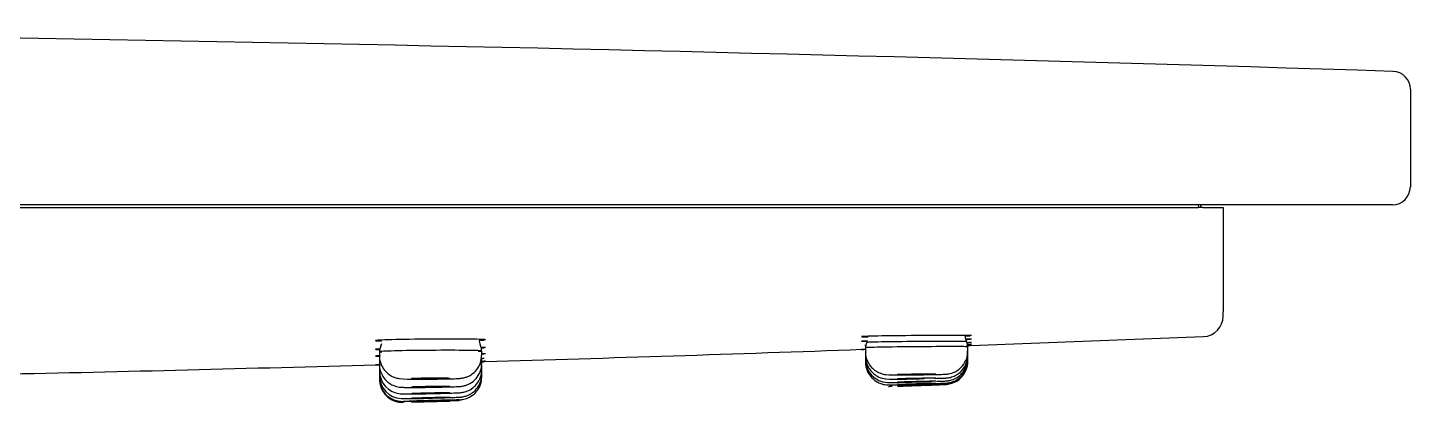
# Model space of a CAD drawing. Header units: millimetres. Extents: x -60 to 7633, y -2614 to 2146.
# Drawn here: x 2535.4 to 2589.4, y -2207.3 to -2192.6 of the extents above; entities that cross this region are included whole.
import ezdxf

# ---------------------------------------------------------------- set-up
doc = ezdxf.new("R2010")
doc.units = ezdxf.units.MM
doc.layers.get('0').update_dxf_attribs({"color": 250})

msp = doc.modelspace()

# ---------------------------------------------------------------- linework, layer by layer
at = {"linetype": 'Continuous'}
for p, q in [((2589.434, -2195.002), (2589.434, -2195.218)), ((2589.434, -2195.218), (2589.434, -2198.824)), ((2588.434, -2199.524), (2361.834, -2199.524)), ((2369.116, -2199.624), (2581.152, -2199.624)), ((2581.143, -2199.524), (2581.152, -2199.624)), ((2581.316, -2199.624), (2581.152, -2199.624)), ((2581.225, -2199.524), (2581.234, -2199.624)), ((2581.316, -2199.624), (2582.116, -2199.624)), ((2582.116, -2199.624), (2582.116, -2203.716)), ((2588.734, -2199.524), (2588.434, -2199.524)), ((2582.116, -2203.878), (2582.116, -2203.716)), ((2572.258, -2205.024), (2581.343, -2204.676)), ((2549.134, -2205.27), (2549.134, -2205.428)), ((2553.134, -2205.411), (2553.134, -2205.241)), ((2568.134, -2205.114), (2568.134, -2205.27)), ((2568.134, -2205.292), (2568.134, -2205.293)), ((2568.134, -2205.293), (2568.134, -2205.44)), ((2572.134, -2205.249), (2572.134, -2205.076)), ((2572.134, -2205.399), (2572.134, -2205.249)), ((2549.134, -2205.609), (2549.134, -2205.76)), ((2553.134, -2205.727), (2553.134, -2205.549)), ((2553.134, -2205.789), (2553.134, -2205.788)), ((2553.134, -2205.972), (2553.134, -2205.789)), ((2568.134, -2205.44), (2568.134, -2205.573)), ((2568.134, -2205.573), (2568.134, -2205.668)), ((2568.134, -2205.668), (2568.134, -2205.725)), ((2568.134, -2205.725), (2568.134, -2205.744)), ((2572.134, -2205.515), (2572.134, -2205.399)), ((2572.134, -2205.598), (2572.134, -2205.515)), ((2572.134, -2205.648), (2572.134, -2205.598)), ((2572.134, -2205.665), (2572.134, -2205.648)), ((2549.134, -2205.872), (2549.134, -2205.873)), ((2549.134, -2205.873), (2549.134, -2206.019)), ((2549.134, -2206.061), (2549.134, -2206.061)), ((2549.134, -2206.061), (2549.134, -2206.203)), ((2549.134, -2206.203), (2549.134, -2206.314)), ((2549.134, -2206.314), (2549.134, -2206.351)), ((2553.134, -2206.148), (2553.134, -2205.972)), ((2553.134, -2206.253), (2553.134, -2206.148)), ((2553.134, -2206.288), (2553.134, -2206.253)), ((2550.384, -2207.241), (2551.883, -2207.198))]:
    msp.add_line(p, q, dxfattribs=at)
for centre, radius, start, end in [((2475.249, -5783.971), 3591.462, 88.188892, 89.611847), ((2588.734, -2195.002), 0.7, 0, 88.3473), ((2588.734, -2198.824), 0.7, 270, 0), ((2581.316, -2203.878), 0.8, 272.2235, 0), ((2549.67, -2205.279), 0.536, 154.9626, 182.1651), ((2553.35, -2204.843), 0.312, 172.5082, 212.3379), ((2552.772, -2205.198), 0.356, 353.045, 30.8235), ((2503.329, -429.167), 1777.186, 271.609911, 272.085244), ((2569.639, -2186.193), 18.88, 265.3421, 265.3954), ((2569.172, -2174.716), 30.407, 268.0107, 268.0633), ((2568.525, -2205.105), 0.392, 149.618, 185.1691), ((2569.639, -2186.193), 18.88, 277.5744, 278.0532), ((2569.172, -2174.716), 30.407, 275.6118, 275.873), ((2567.638, -2133.579), 71.583, 273.62482, 273.67806), ((2499.754, -536.236), 1670.267, 271.183689, 271.689326), ((2550.328, -2176.833), 28.941, 267.6153, 267.6249), ((2550.328, -2176.833), 28.941, 275.612, 275.8613), ((2569.024, -2205.593), 0.88, 178.6638, 267.8097), ((2550.033, -2206.021), 0.898, 179.8465, 264.5945), ((2550.025, -2206.222), 0.881, 178.7473, 266.9335), ((2550.753, -2194.374), 11.975, 265.9056, 272.3912), ((2569.423, -2193.963), 12.381, 267.7606, 272.7963), ((2569.739, -2174.957), 31.219, 268.5498, 271.5905), ((2550.034, -2206.351), 0.9, 189.561, 271.6366), ((2550.511, -2197.005), 9.666, 266.4977, 272.3895), ((2550.438, -2191.594), 15.329, 268.1684, 272.4212), ((2568.583, -2149.008), 57.466, 270.40664, 270.52531), ((2567.112, -2110.018), 96.568, 271.12556, 272.22892), ((2563.058, -2001.283), 205.429, 271.66546, 271.70644), ((2568.583, -2149.008), 57.466, 270.57075, 272.11924), ((2563.058, -2001.283), 205.429, 272.18068, 272.20935), ((2550.129, -2175.3), 31.802, 269.7261, 272.2627), ((2548.396, -2107.522), 99.705, 270.92526, 271.99141)]:
    msp.add_arc(centre, radius, start, end, dxfattribs=at)
for points, knots in [([(2572.284, -2204.639), (2572.283, -2204.634), (2572.055, -2204.632), (2571.254, -2204.632), (2570.696, -2204.634), (2569.573, -2204.644), (2569.012, -2204.65), (2568.218, -2204.665), (2567.984, -2204.673), (2567.983, -2204.683), (2568.075, -2204.686), (2568.243, -2204.687)], [0.2502008, 0.2502008, 0.2502008, 0.2502008, 0.375, 0.375, 0.5, 0.5, 0.625, 0.625, 0.75, 0.75, 0.8287201, 0.8287201, 0.8287201, 0.8287201]), ([(2553.284, -2204.803), (2553.283, -2204.793), (2553.055, -2204.785), (2552.254, -2204.775), (2551.696, -2204.775), (2550.573, -2204.782), (2550.012, -2204.79), (2549.218, -2204.811), (2548.984, -2204.824), (2548.983, -2204.842), (2549.064, -2204.848), (2549.211, -2204.853)], [0.250204, 0.250204, 0.250204, 0.250204, 0.375, 0.375, 0.5, 0.5, 0.625, 0.625, 0.75, 0.75, 0.8235688, 0.8235688, 0.8235688, 0.8235688]), ([(2549.143, -2205.16), (2549.04, -2205.166), (2548.984, -2205.171), (2548.983, -2205.18), (2549.037, -2205.183), (2549.138, -2205.186)], [0.688989, 0.688989, 0.688989, 0.688989, 0.75, 0.75, 0.8103858, 0.8103858, 0.8103858, 0.8103858]), ([(2552.994, -2205.255), (2553.085, -2205.25), (2553.133, -2205.245), (2553.134, -2205.231), (2552.919, -2205.223), (2552.183, -2205.214), (2551.666, -2205.214), (2550.611, -2205.221), (2550.092, -2205.228), (2549.352, -2205.248), (2549.134, -2205.26), (2549.134, -2205.27)], [0.4407183, 0.4407183, 0.4407183, 0.4407183, 0.5, 0.5, 0.625, 0.625, 0.75, 0.75, 0.875, 0.875, 1, 1, 1, 1]), ([(2568.209, -2204.847), (2568.064, -2204.853), (2567.984, -2204.857), (2567.983, -2204.862), (2568.064, -2204.864), (2568.211, -2204.863)], [0.6770665, 0.6770665, 0.6770665, 0.6770665, 0.75, 0.75, 0.8235651, 0.8235651, 0.8235651, 0.8235651]), ([(2568.124, -2205.176), (2568.033, -2205.179), (2567.984, -2205.181), (2567.983, -2205.181), (2568.034, -2205.179), (2568.129, -2205.176)], [0.692775, 0.692775, 0.692775, 0.692775, 0.75, 0.75, 0.8085286, 0.8085286, 0.8085286, 0.8085286]), ([(2572.122, -2205.078), (2572.13, -2205.077), (2572.134, -2205.077), (2572.134, -2205.072), (2571.918, -2205.07), (2571.182, -2205.07), (2570.664, -2205.072), (2569.609, -2205.081), (2569.091, -2205.087), (2568.352, -2205.101), (2568.134, -2205.108), (2568.134, -2205.114)], [0.4832405, 0.4832405, 0.4832405, 0.4832405, 0.5, 0.5, 0.625, 0.625, 0.75, 0.75, 0.875, 0.875, 1, 1, 1, 1]), ([(2568.147, -2205.272), (2568.142, -2205.31), (2568.129, -2205.441), (2568.212, -2205.665), (2568.356, -2205.878), (2568.52, -2206.017), (2568.678, -2206.101), (2568.809, -2206.144), (2568.905, -2206.161), (2568.938, -2206.165), (2568.949, -2206.166)], [0, 0, 0, 0, 0.077933, 0.311515, 0.498242, 0.65549, 0.787537, 0.894027, 0.970034, 1, 1, 1, 1]), ([(2568.184, -2204.896), (2568.183, -2204.89), (2568.395, -2204.883), (2569.113, -2204.869), (2569.622, -2204.863), (2570.64, -2204.854), (2571.147, -2204.852), (2571.873, -2204.852), (2572.081, -2204.854), (2572.084, -2204.858)], [0, 0, 0, 0, 0.125, 0.125, 0.25, 0.25, 0.375, 0.375, 0.4993859, 0.4993859, 0.4993859, 0.4993859]), ([(2570.606, -2206.164), (2570.72, -2206.162), (2570.936, -2206.159), (2571.139, -2206.154), (2571.235, -2206.151), (2571.279, -2206.149), (2571.332, -2206.144), (2571.444, -2206.129), (2571.615, -2206.075), (2571.843, -2205.932), (2572.033, -2205.702), (2572.135, -2205.437), (2572.124, -2205.296), (2572.119, -2205.249)], [0, 0, 0, 0, 0.140434, 0.309468, 0.396893, 0.449355, 0.473514, 0.501642, 0.596273, 0.681556, 0.821734, 0.949029, 1, 1, 1, 1]), ([(2549.144, -2205.427), (2549.04, -2205.432), (2548.984, -2205.437), (2548.983, -2205.443), (2549.029, -2205.445), (2549.115, -2205.446)], [0.6887374, 0.6887374, 0.6887374, 0.6887374, 0.75, 0.75, 0.8054966, 0.8054966, 0.8054966, 0.8054966]), ([(2549.144, -2205.776), (2549.04, -2205.779), (2548.984, -2205.78), (2548.983, -2205.78), (2549.029, -2205.779), (2549.114, -2205.777)], [0.6887347, 0.6887347, 0.6887347, 0.6887347, 0.75, 0.75, 0.8054403, 0.8054403, 0.8054403, 0.8054403]), ([(2549.14, -2205.76), (2549.137, -2205.774), (2549.119, -2205.889), (2549.19, -2206.107), (2549.328, -2206.336), (2549.492, -2206.488), (2549.652, -2206.581), (2549.788, -2206.63), (2549.883, -2206.649), (2549.914, -2206.653), (2549.92, -2206.654)], [0, 0, 0, 0, 0.028885, 0.280521, 0.47864, 0.644449, 0.784384, 0.898591, 0.981852, 1, 1, 1, 1]), ([(2549.143, -2205.43), (2549.14, -2205.455), (2549.124, -2205.577), (2549.2, -2205.797), (2549.34, -2206.018), (2549.504, -2206.165), (2549.66, -2206.253), (2549.8, -2206.3), (2549.866, -2206.313), (2549.898, -2206.319)], [0, 0, 0, 0, 0.053325, 0.302131, 0.499773, 0.665934, 0.806033, 0.919713, 1, 1, 1, 1]), ([(2550.914, -2206.663), (2550.922, -2206.663), (2551.054, -2206.662), (2551.373, -2206.656), (2551.768, -2206.648), (2552.096, -2206.638), (2552.231, -2206.632), (2552.333, -2206.623), (2552.449, -2206.604), (2552.637, -2206.545), (2552.867, -2206.393), (2553.052, -2206.136), (2553.139, -2205.894), (2553.125, -2205.763), (2553.121, -2205.727)], [0, 0, 0, 0, 0.008085, 0.140954, 0.273724, 0.407596, 0.545881, 0.590169, 0.616189, 0.672241, 0.774019, 0.869124, 0.969297, 1, 1, 1, 1]), ([(2551.253, -2206.339), (2551.362, -2206.338), (2551.588, -2206.336), (2551.929, -2206.329), (2552.152, -2206.321), (2552.259, -2206.315), (2552.329, -2206.309), (2552.419, -2206.295), (2552.557, -2206.258), (2552.751, -2206.162), (2552.952, -2205.981), (2553.105, -2205.708), (2553.122, -2205.52), (2553.129, -2205.412)], [0, 0, 0, 0, 0.105007, 0.255302, 0.407707, 0.489283, 0.529497, 0.56056, 0.612018, 0.682761, 0.788673, 0.895778, 1, 1, 1, 1]), ([(2568.139, -2205.439), (2568.137, -2205.45), (2568.118, -2205.564), (2568.188, -2205.782), (2568.325, -2206.013), (2568.489, -2206.167), (2568.651, -2206.26), (2568.789, -2206.31), (2568.891, -2206.33), (2568.93, -2206.334), (2568.939, -2206.335)], [0, 0, 0, 0, 0.022885, 0.274728, 0.47236, 0.637424, 0.776635, 0.890344, 0.97574, 1, 1, 1, 1]), ([(2568.147, -2205.67), (2568.142, -2205.708), (2568.129, -2205.841), (2568.213, -2206.068), (2568.361, -2206.282), (2568.528, -2206.421), (2568.687, -2206.504), (2568.825, -2206.547), (2568.924, -2206.563), (2568.986, -2206.567), (2569.003, -2206.568), (2569.009, -2206.568)], [0, 0, 0, 0, 0.074916, 0.302298, 0.483282, 0.635405, 0.763232, 0.866688, 0.943597, 0.981595, 1, 1, 1, 1]), ([(2570.849, -2206.312), (2570.951, -2206.309), (2571.138, -2206.304), (2571.229, -2206.301), (2571.301, -2206.297), (2571.342, -2206.293), (2571.445, -2206.277), (2571.601, -2206.229), (2571.809, -2206.107), (2571.997, -2205.905), (2572.121, -2205.642), (2572.121, -2205.477), (2572.12, -2205.398)], [0.2799052, 0.2799052, 0.2799052, 0.2799052, 0.4036719, 0.5424071, 0.5634652, 0.5793321, 0.6016335, 0.6686774, 0.7342236, 0.8318024, 0.9314742, 1, 1, 1, 1]), ([(2570.868, -2206.513), (2570.953, -2206.51), (2571.125, -2206.504), (2571.233, -2206.5), (2571.277, -2206.498), (2571.304, -2206.496), (2571.34, -2206.492), (2571.419, -2206.481), (2571.558, -2206.445), (2571.749, -2206.35), (2571.944, -2206.175), (2572.1, -2205.911), (2572.123, -2205.717), (2572.133, -2205.6)], [0, 0, 0, 0, 0.137212, 0.327032, 0.377243, 0.398389, 0.413487, 0.44086, 0.507482, 0.605541, 0.723587, 0.856542, 1, 1, 1, 1]), ([(2570.912, -2206.428), (2570.989, -2206.426), (2571.148, -2206.42), (2571.234, -2206.417), (2571.293, -2206.413), (2571.323, -2206.411), (2571.391, -2206.403), (2571.535, -2206.371), (2571.725, -2206.282), (2571.93, -2206.109), (2572.077, -2205.862), (2572.15, -2205.635), (2572.13, -2205.525), (2572.128, -2205.514)], [0.099851, 0.099851, 0.099851, 0.099851, 0.2275413, 0.4046281, 0.4326021, 0.4502506, 0.47047, 0.5290811, 0.627884, 0.7304776, 0.8541826, 0.9872279, 1, 1, 1, 1]), ([(2570.977, -2206.559), (2570.996, -2206.558), (2571.114, -2206.554), (2571.215, -2206.55), (2571.262, -2206.548), (2571.286, -2206.547), (2571.305, -2206.546), (2571.343, -2206.542), (2571.477, -2206.522), (2571.68, -2206.447), (2571.921, -2206.257), (2572.079, -2205.993), (2572.152, -2205.758), (2572.132, -2205.653), (2572.131, -2205.647)], [0, 0, 0, 0, 0.030588, 0.228321, 0.329873, 0.353983, 0.365026, 0.377945, 0.414937, 0.554562, 0.682472, 0.839814, 0.99253, 1, 1, 1, 1]), ([(2549.146, -2206.316), (2549.142, -2206.354), (2549.129, -2206.486), (2549.212, -2206.712), (2549.36, -2206.926), (2549.526, -2207.066), (2549.685, -2207.149), (2549.823, -2207.192), (2549.921, -2207.208), (2549.983, -2207.213), (2550, -2207.214), (2550.006, -2207.214)], [0, 0, 0, 0, 0.073892, 0.301462, 0.482659, 0.634982, 0.762963, 0.866516, 0.943479, 0.981491, 1, 1, 1, 1]), ([(2551.884, -2206.314), (2551.884, -2206.313), (2551.877, -2206.312), (2551.863, -2206.311), (2551.844, -2206.31), (2551.811, -2206.309), (2551.765, -2206.308), (2551.72, -2206.307), (2551.662, -2206.306), (2551.596, -2206.305), (2551.53, -2206.305), (2551.454, -2206.305), (2551.374, -2206.305), (2551.295, -2206.305), (2551.209, -2206.305), (2551.126, -2206.306), (2551.042, -2206.306), (2550.957, -2206.307), (2550.878, -2206.308), (2550.799, -2206.309), (2550.724, -2206.311), (2550.659, -2206.312), (2550.594, -2206.314), (2550.537, -2206.315), (2550.493, -2206.317), (2550.45, -2206.319), (2550.418, -2206.321), (2550.4, -2206.322), (2550.389, -2206.323), (2550.384, -2206.324), (2550.384, -2206.325)], [0.4999956, 0.4999956, 0.4999956, 0.4999956, 0.5370414, 0.5370414, 0.5370414, 0.5907563, 0.5907563, 0.5907563, 0.6444616, 0.6444616, 0.6444616, 0.6981569, 0.6981569, 0.6981569, 0.7518458, 0.7518458, 0.7518458, 0.805535, 0.805535, 0.805535, 0.859231, 0.859231, 0.859231, 0.9129379, 0.9129379, 0.9129379, 0.9666549, 0.9666549, 0.9666549, 1, 1, 1, 1]), ([(2551.086, -2206.909), (2551.093, -2206.909), (2551.23, -2206.906), (2551.539, -2206.899), (2551.908, -2206.889), (2552.139, -2206.88), (2552.245, -2206.875), (2552.297, -2206.871), (2552.358, -2206.865), (2552.467, -2206.845), (2552.638, -2206.787), (2552.853, -2206.646), (2553.035, -2206.416), (2553.134, -2206.164), (2553.123, -2206.022), (2553.119, -2205.972)], [0, 0, 0, 0, 0.007035, 0.146469, 0.285869, 0.426155, 0.50544, 0.549445, 0.572673, 0.60041, 0.667224, 0.749025, 0.851049, 0.955502, 1, 1, 1, 1]), ([(2551.385, -2207.077), (2551.463, -2207.075), (2551.662, -2207.07), (2551.966, -2207.06), (2552.169, -2207.053), (2552.256, -2207.049), (2552.299, -2207.046), (2552.364, -2207.039), (2552.46, -2207.022), (2552.606, -2206.974), (2552.802, -2206.862), (2552.993, -2206.66), (2553.119, -2206.398), (2553.121, -2206.23), (2553.121, -2206.148)], [0, 0, 0, 0, 0.078689, 0.231521, 0.385649, 0.465585, 0.511352, 0.530787, 0.56255, 0.618251, 0.698855, 0.8062, 0.918404, 1, 1, 1, 1]), ([(2551.861, -2207.167), (2551.945, -2207.164), (2552.118, -2207.159), (2552.227, -2207.154), (2552.273, -2207.152), (2552.299, -2207.151), (2552.332, -2207.148), (2552.429, -2207.135), (2552.612, -2207.083), (2552.843, -2206.937), (2553.032, -2206.7), (2553.132, -2206.451), (2553.123, -2206.306), (2553.119, -2206.253)], [0, 0, 0, 0, 0.13478, 0.324139, 0.374106, 0.396604, 0.411908, 0.436629, 0.530615, 0.663223, 0.794309, 0.934923, 1, 1, 1, 1]), ([(2569.042, -2206.17), (2569.043, -2206.171), (2569.063, -2206.172), (2569.102, -2206.172), (2569.142, -2206.173), (2569.202, -2206.174), (2569.278, -2206.174), (2569.355, -2206.174), (2569.449, -2206.174), (2569.553, -2206.174), (2569.657, -2206.173), (2569.773, -2206.173), (2569.893, -2206.172), (2570.013, -2206.171), (2570.14, -2206.17), (2570.262, -2206.168), (2570.381, -2206.167), (2570.498, -2206.165), (2570.606, -2206.164)], [0, 0, 0, 0, 0.0512333, 0.0512333, 0.0512333, 0.1049516, 0.1049516, 0.1049516, 0.1586765, 0.1586765, 0.1586765, 0.2123994, 0.2123994, 0.2123994, 0.2661118, 0.2661118, 0.2661118, 0.3180335, 0.3180335, 0.3180335, 0.3180335]), ([(2570.884, -2206.152), (2570.884, -2206.152), (2570.877, -2206.151), (2570.863, -2206.151), (2570.844, -2206.15), (2570.811, -2206.15), (2570.765, -2206.15), (2570.72, -2206.15), (2570.662, -2206.15), (2570.596, -2206.15), (2570.53, -2206.15), (2570.454, -2206.15), (2570.374, -2206.151), (2570.295, -2206.151), (2570.21, -2206.152), (2570.126, -2206.152), (2570.042, -2206.153), (2569.957, -2206.154), (2569.878, -2206.155), (2569.799, -2206.156), (2569.724, -2206.157), (2569.659, -2206.158), (2569.594, -2206.159), (2569.537, -2206.16), (2569.493, -2206.162), (2569.45, -2206.163), (2569.418, -2206.164), (2569.4, -2206.165), (2569.389, -2206.165), (2569.384, -2206.166), (2569.384, -2206.166)], [0.4999961, 0.4999961, 0.4999961, 0.4999961, 0.5370388, 0.5370388, 0.5370388, 0.5907422, 0.5907422, 0.5907422, 0.6444419, 0.6444419, 0.6444419, 0.6981399, 0.6981399, 0.6981399, 0.7518387, 0.7518387, 0.7518387, 0.8055406, 0.8055406, 0.8055406, 0.8592468, 0.8592468, 0.8592468, 0.9129568, 0.9129568, 0.9129568, 0.9666683, 0.9666683, 0.9666683, 1, 1, 1, 1]), ([(2570.884, -2206.305), (2570.884, -2206.305), (2570.869, -2206.304), (2570.841, -2206.304), (2570.814, -2206.304), (2570.772, -2206.305), (2570.719, -2206.305), (2570.667, -2206.306), (2570.602, -2206.306), (2570.531, -2206.307), (2570.46, -2206.308), (2570.38, -2206.31), (2570.298, -2206.311), (2570.217, -2206.312), (2570.13, -2206.314), (2570.047, -2206.316), (2569.964, -2206.317), (2569.881, -2206.319), (2569.805, -2206.321), (2569.73, -2206.322), (2569.66, -2206.324), (2569.601, -2206.326), (2569.541, -2206.327), (2569.492, -2206.329), (2569.456, -2206.33), (2569.42, -2206.331), (2569.397, -2206.332), (2569.388, -2206.333), (2569.385, -2206.333), (2569.384, -2206.334), (2569.384, -2206.334)], [0, 0, 0, 0, 0.0536889, 0.0536889, 0.0536889, 0.1073779, 0.1073779, 0.1073779, 0.1610667, 0.1610667, 0.1610667, 0.2147614, 0.2147614, 0.2147614, 0.268466, 0.268466, 0.268466, 0.3221804, 0.3221804, 0.3221804, 0.3759005, 0.3759005, 0.3759005, 0.4296198, 0.4296198, 0.4296198, 0.4833318, 0.4833318, 0.4833318, 0.4999948, 0.4999948, 0.4999948, 0.4999948]), ([(2550.047, -2206.66), (2550.049, -2206.662), (2550.068, -2206.663), (2550.105, -2206.664), (2550.144, -2206.666), (2550.204, -2206.666), (2550.28, -2206.667), (2550.356, -2206.667), (2550.449, -2206.667), (2550.553, -2206.666), (2550.656, -2206.666), (2550.773, -2206.665), (2550.893, -2206.663), (2550.972, -2206.662), (2551.053, -2206.661), (2551.135, -2206.66)], [0, 0, 0, 0, 0.0496267, 0.0496267, 0.0496267, 0.1033249, 0.1033249, 0.1033249, 0.1570318, 0.1570318, 0.1570318, 0.2107461, 0.2107461, 0.2107461, 0.2460517, 0.2460517, 0.2460517, 0.2460517]), ([(2551.884, -2206.632), (2551.884, -2206.631), (2551.877, -2206.631), (2551.863, -2206.63), (2551.844, -2206.629), (2551.811, -2206.628), (2551.765, -2206.628), (2551.72, -2206.628), (2551.662, -2206.628), (2551.596, -2206.628), (2551.53, -2206.628), (2551.454, -2206.629), (2551.374, -2206.629), (2551.295, -2206.63), (2551.21, -2206.631), (2551.126, -2206.632), (2551.042, -2206.634), (2550.957, -2206.635), (2550.878, -2206.637), (2550.799, -2206.638), (2550.724, -2206.64), (2550.659, -2206.642), (2550.594, -2206.644), (2550.537, -2206.646), (2550.493, -2206.647), (2550.45, -2206.649), (2550.418, -2206.651), (2550.4, -2206.652), (2550.389, -2206.653), (2550.384, -2206.654), (2550.384, -2206.655)], [0.4999958, 0.4999958, 0.4999958, 0.4999958, 0.5370312, 0.5370312, 0.5370312, 0.5907335, 0.5907335, 0.5907335, 0.6444253, 0.6444253, 0.6444253, 0.698112, 0.698112, 0.698112, 0.7518011, 0.7518011, 0.7518011, 0.8054991, 0.8054991, 0.8054991, 0.8592089, 0.8592089, 0.8592089, 0.9129285, 0.9129285, 0.9129285, 0.9666515, 0.9666515, 0.9666515, 1, 1, 1, 1]), ([(2551.884, -2206.88), (2551.884, -2206.879), (2551.869, -2206.878), (2551.841, -2206.878), (2551.814, -2206.878), (2551.772, -2206.878), (2551.719, -2206.878), (2551.667, -2206.878), (2551.602, -2206.879), (2551.531, -2206.88), (2551.46, -2206.881), (2551.38, -2206.882), (2551.299, -2206.884), (2551.217, -2206.885), (2551.13, -2206.887), (2551.047, -2206.889), (2550.964, -2206.891), (2550.881, -2206.893), (2550.805, -2206.895), (2550.73, -2206.897), (2550.66, -2206.899), (2550.601, -2206.901), (2550.542, -2206.903), (2550.492, -2206.905), (2550.456, -2206.906), (2550.42, -2206.908), (2550.397, -2206.909), (2550.388, -2206.911), (2550.385, -2206.911), (2550.384, -2206.911), (2550.384, -2206.912)], [0, 0, 0, 0, 0.0536846, 0.0536846, 0.0536846, 0.1073694, 0.1073694, 0.1073694, 0.1610511, 0.1610511, 0.1610511, 0.2147378, 0.2147378, 0.2147378, 0.2684372, 0.2684372, 0.2684372, 0.3221513, 0.3221513, 0.3221513, 0.375876, 0.375876, 0.375876, 0.4296029, 0.4296029, 0.4296029, 0.4833221, 0.4833221, 0.4833221, 0.4999948, 0.4999948, 0.4999948, 0.4999948]), ([(2569.057, -2206.473), (2569.058, -2206.473), (2569.078, -2206.474), (2569.117, -2206.473), (2569.157, -2206.473), (2569.218, -2206.472), (2569.294, -2206.471), (2569.371, -2206.469), (2569.465, -2206.467), (2569.569, -2206.465), (2569.673, -2206.462), (2569.79, -2206.459), (2569.91, -2206.456), (2570.03, -2206.453), (2570.156, -2206.45), (2570.279, -2206.447), (2570.401, -2206.443), (2570.523, -2206.44), (2570.634, -2206.437), (2570.661, -2206.436), (2570.687, -2206.435), (2570.713, -2206.434)], [0, 0, 0, 0, 0.0518968, 0.0518968, 0.0518968, 0.1056028, 0.1056028, 0.1056028, 0.1593341, 0.1593341, 0.1593341, 0.213079, 0.213079, 0.213079, 0.2668194, 0.2668194, 0.2668194, 0.3205388, 0.3205388, 0.3205388, 0.3335817, 0.3335817, 0.3335817, 0.3335817]), ([(2569.062, -2206.568), (2569.062, -2206.568), (2569.083, -2206.568), (2569.122, -2206.567), (2569.162, -2206.566), (2569.223, -2206.565), (2569.299, -2206.563), (2569.336, -2206.562), (2569.377, -2206.561), (2569.421, -2206.559)], [0, 0, 0, 0, 0.0522952, 0.0522952, 0.0522952, 0.1060005, 0.1060005, 0.1060005, 0.1318659, 0.1318659, 0.1318659, 0.1318659]), ([(2570.884, -2206.425), (2570.884, -2206.424), (2570.869, -2206.424), (2570.841, -2206.424), (2570.814, -2206.425), (2570.772, -2206.425), (2570.719, -2206.426), (2570.667, -2206.427), (2570.603, -2206.429), (2570.531, -2206.43), (2570.46, -2206.432), (2570.38, -2206.434), (2570.299, -2206.436), (2570.217, -2206.438), (2570.13, -2206.44), (2570.047, -2206.443), (2569.964, -2206.445), (2569.881, -2206.447), (2569.805, -2206.449), (2569.73, -2206.451), (2569.66, -2206.454), (2569.601, -2206.455), (2569.541, -2206.457), (2569.492, -2206.459), (2569.456, -2206.46), (2569.42, -2206.462), (2569.397, -2206.463), (2569.388, -2206.464), (2569.385, -2206.464), (2569.384, -2206.464), (2569.384, -2206.464)], [0, 0, 0, 0, 0.0536765, 0.0536765, 0.0536765, 0.1073529, 0.1073529, 0.1073529, 0.1610331, 0.1610331, 0.1610331, 0.2147285, 0.2147285, 0.2147285, 0.2684427, 0.2684427, 0.2684427, 0.3221715, 0.3221715, 0.3221715, 0.3759043, 0.3759043, 0.3759043, 0.4296292, 0.4296292, 0.4296292, 0.4833373, 0.4833373, 0.4833373, 0.4999948, 0.4999948, 0.4999948, 0.4999948]), ([(2570.884, -2206.51), (2570.884, -2206.51), (2570.869, -2206.51), (2570.841, -2206.51), (2570.814, -2206.511), (2570.772, -2206.512), (2570.719, -2206.513), (2570.667, -2206.515), (2570.603, -2206.517), (2570.531, -2206.519), (2570.46, -2206.521), (2570.381, -2206.523), (2570.299, -2206.526), (2570.217, -2206.528), (2570.131, -2206.531), (2570.047, -2206.534), (2569.964, -2206.536), (2569.881, -2206.539), (2569.805, -2206.542), (2569.73, -2206.544), (2569.66, -2206.547), (2569.601, -2206.549), (2569.541, -2206.551), (2569.492, -2206.553), (2569.456, -2206.554), (2569.42, -2206.555), (2569.397, -2206.556), (2569.388, -2206.557), (2569.385, -2206.557), (2569.384, -2206.557), (2569.384, -2206.557)], [0, 0, 0, 0, 0.0536666, 0.0536666, 0.0536666, 0.1073327, 0.1073327, 0.1073327, 0.1610075, 0.1610075, 0.1610075, 0.2147063, 0.2147063, 0.2147063, 0.2684313, 0.2684313, 0.2684313, 0.3221735, 0.3221735, 0.3221735, 0.3759165, 0.3759165, 0.3759165, 0.4296437, 0.4296437, 0.4296437, 0.4833453, 0.4833453, 0.4833453, 0.4999951, 0.4999951, 0.4999951, 0.4999951]), ([(2570.884, -2206.561), (2570.884, -2206.561), (2570.869, -2206.561), (2570.841, -2206.562), (2570.814, -2206.563), (2570.772, -2206.564), (2570.719, -2206.566), (2570.667, -2206.568), (2570.603, -2206.57), (2570.532, -2206.572), (2570.46, -2206.575), (2570.381, -2206.577), (2570.299, -2206.58), (2570.217, -2206.583), (2570.131, -2206.586), (2570.047, -2206.589), (2569.964, -2206.592), (2569.881, -2206.595), (2569.805, -2206.598), (2569.73, -2206.6), (2569.66, -2206.603), (2569.6, -2206.605), (2569.541, -2206.607), (2569.492, -2206.609), (2569.456, -2206.61), (2569.42, -2206.612), (2569.397, -2206.613), (2569.388, -2206.613), (2569.385, -2206.613), (2569.384, -2206.613), (2569.384, -2206.613)], [0, 0, 0, 0, 0.053661, 0.053661, 0.053661, 0.1073213, 0.1073213, 0.1073213, 0.1609944, 0.1609944, 0.1609944, 0.2146981, 0.2146981, 0.2146981, 0.2684326, 0.2684326, 0.2684326, 0.3221845, 0.3221845, 0.3221845, 0.3759331, 0.3759331, 0.3759331, 0.4296593, 0.4296593, 0.4296593, 0.4833538, 0.4833538, 0.4833538, 0.4999956, 0.4999956, 0.4999956, 0.4999956]), ([(2570.883, -2206.578), (2570.882, -2206.578), (2570.875, -2206.579), (2570.863, -2206.579), (2570.844, -2206.58), (2570.811, -2206.581), (2570.765, -2206.582), (2570.72, -2206.584), (2570.662, -2206.586), (2570.596, -2206.589), (2570.53, -2206.591), (2570.454, -2206.594), (2570.375, -2206.597), (2570.295, -2206.599), (2570.21, -2206.602), (2570.126, -2206.606), (2570.042, -2206.609), (2569.957, -2206.612), (2569.878, -2206.614), (2569.799, -2206.617), (2569.724, -2206.62), (2569.659, -2206.622), (2569.594, -2206.625), (2569.537, -2206.627), (2569.493, -2206.628), (2569.45, -2206.63), (2569.418, -2206.631), (2569.4, -2206.632), (2569.389, -2206.632), (2569.384, -2206.632), (2569.384, -2206.632)], [0.5044798, 0.5044798, 0.5044798, 0.5044798, 0.5370228, 0.5370228, 0.5370228, 0.5906751, 0.5906751, 0.5906751, 0.644342, 0.644342, 0.644342, 0.6980401, 0.6980401, 0.6980401, 0.751772, 0.751772, 0.751772, 0.8055255, 0.8055255, 0.8055255, 0.859279, 0.859279, 0.859279, 0.9130111, 0.9130111, 0.9130111, 0.9667098, 0.9667098, 0.9667098, 1, 1, 1, 1]), ([(2571.261, -2206.565), (2571.248, -2206.565), (2571.214, -2206.566), (2571.162, -2206.568), (2571.109, -2206.57), (2571.037, -2206.573), (2570.95, -2206.576), (2570.927, -2206.577), (2570.902, -2206.577), (2570.876, -2206.578)], [0.5161812, 0.5161812, 0.5161812, 0.5161812, 0.5698635, 0.5698635, 0.5698635, 0.6235843, 0.6235843, 0.6235843, 0.6382162, 0.6382162, 0.6382162, 0.6382162]), ([(2550.056, -2207.103), (2550.057, -2207.104), (2550.077, -2207.104), (2550.115, -2207.104), (2550.155, -2207.104), (2550.216, -2207.104), (2550.292, -2207.102), (2550.368, -2207.101), (2550.462, -2207.099), (2550.566, -2207.097), (2550.67, -2207.095), (2550.787, -2207.093), (2550.907, -2207.09), (2551.027, -2207.087), (2551.153, -2207.084), (2551.276, -2207.08), (2551.313, -2207.079), (2551.351, -2207.078), (2551.388, -2207.077)], [0, 0, 0, 0, 0.0513937, 0.0513937, 0.0513937, 0.1050904, 0.1050904, 0.1050904, 0.1588093, 0.1588093, 0.1588093, 0.2125441, 0.2125441, 0.2125441, 0.2662812, 0.2662812, 0.2662812, 0.2827093, 0.2827093, 0.2827093, 0.2827093]), ([(2550.058, -2207.214), (2550.059, -2207.214), (2550.079, -2207.214), (2550.119, -2207.213), (2550.159, -2207.213), (2550.22, -2207.212), (2550.296, -2207.21), (2550.373, -2207.208), (2550.467, -2207.206), (2550.571, -2207.203), (2550.675, -2207.2), (2550.792, -2207.197), (2550.912, -2207.194), (2551.032, -2207.191), (2551.159, -2207.187), (2551.281, -2207.184), (2551.404, -2207.18), (2551.525, -2207.177), (2551.636, -2207.174), (2551.747, -2207.17), (2551.85, -2207.167), (2551.937, -2207.164), (2552.024, -2207.161), (2552.098, -2207.159), (2552.151, -2207.157), (2552.204, -2207.155), (2552.239, -2207.154), (2552.252, -2207.153), (2552.261, -2207.152), (2552.261, -2207.152), (2552.254, -2207.152), (2552.241, -2207.152), (2552.208, -2207.152), (2552.155, -2207.154), (2552.103, -2207.155), (2552.031, -2207.156), (2551.945, -2207.158), (2551.859, -2207.16), (2551.756, -2207.163), (2551.645, -2207.166), (2551.535, -2207.169), (2551.414, -2207.172), (2551.291, -2207.175), (2551.169, -2207.179), (2551.042, -2207.182), (2550.922, -2207.186), (2550.802, -2207.189), (2550.684, -2207.193), (2550.58, -2207.196), (2550.475, -2207.199), (2550.38, -2207.202), (2550.303, -2207.204), (2550.225, -2207.207), (2550.163, -2207.209), (2550.122, -2207.211), (2550.08, -2207.212), (2550.058, -2207.213), (2550.058, -2207.214)], [0, 0, 0, 0, 0.052337, 0.052337, 0.052337, 0.106039, 0.106039, 0.106039, 0.159764, 0.159764, 0.159764, 0.213504, 0.213504, 0.213504, 0.267243, 0.267243, 0.267243, 0.320966, 0.320966, 0.320966, 0.374665, 0.374665, 0.374665, 0.428346, 0.428346, 0.428346, 0.482028, 0.482028, 0.482028, 0.515307, 0.515307, 0.515307, 0.568992, 0.568992, 0.568992, 0.622702, 0.622702, 0.622702, 0.676434, 0.676434, 0.676434, 0.730175, 0.730175, 0.730175, 0.78391, 0.78391, 0.78391, 0.837625, 0.837625, 0.837625, 0.891316, 0.891316, 0.891316, 0.944989, 0.944989, 0.944989, 1, 1, 1, 1]), ([(2551.884, -2207.057), (2551.884, -2207.056), (2551.869, -2207.056), (2551.841, -2207.056), (2551.814, -2207.056), (2551.772, -2207.057), (2551.719, -2207.057), (2551.667, -2207.058), (2551.603, -2207.06), (2551.531, -2207.061), (2551.46, -2207.062), (2551.38, -2207.064), (2551.299, -2207.066), (2551.217, -2207.068), (2551.13, -2207.07), (2551.047, -2207.072), (2550.964, -2207.075), (2550.881, -2207.077), (2550.805, -2207.079), (2550.73, -2207.081), (2550.66, -2207.083), (2550.601, -2207.085), (2550.541, -2207.087), (2550.492, -2207.089), (2550.456, -2207.091), (2550.42, -2207.092), (2550.397, -2207.093), (2550.388, -2207.094), (2550.385, -2207.094), (2550.384, -2207.095), (2550.384, -2207.095)], [0, 0, 0, 0, 0.0536773, 0.0536773, 0.0536773, 0.1073546, 0.1073546, 0.1073546, 0.1610334, 0.1610334, 0.1610334, 0.2147248, 0.2147248, 0.2147248, 0.2684343, 0.2684343, 0.2684343, 0.3221598, 0.3221598, 0.3221598, 0.375892, 0.375892, 0.375892, 0.4296191, 0.4296191, 0.4296191, 0.4833312, 0.4833312, 0.4833312, 0.4999951, 0.4999951, 0.4999951, 0.4999951]), ([(2551.884, -2207.163), (2551.884, -2207.163), (2551.869, -2207.163), (2551.841, -2207.163), (2551.814, -2207.164), (2551.772, -2207.165), (2551.719, -2207.166), (2551.667, -2207.167), (2551.603, -2207.169), (2551.531, -2207.17), (2551.46, -2207.172), (2551.38, -2207.174), (2551.299, -2207.177), (2551.217, -2207.179), (2551.13, -2207.181), (2551.047, -2207.184), (2550.964, -2207.186), (2550.881, -2207.188), (2550.805, -2207.191), (2550.73, -2207.193), (2550.66, -2207.195), (2550.601, -2207.197), (2550.541, -2207.199), (2550.492, -2207.2), (2550.456, -2207.202), (2550.42, -2207.203), (2550.397, -2207.204), (2550.388, -2207.204), (2550.385, -2207.205), (2550.384, -2207.205), (2550.384, -2207.205)], [0, 0, 0, 0, 0.0536746, 0.0536746, 0.0536746, 0.1073489, 0.1073489, 0.1073489, 0.1610292, 0.1610292, 0.1610292, 0.2147281, 0.2147281, 0.2147281, 0.2684476, 0.2684476, 0.2684476, 0.3221813, 0.3221813, 0.3221813, 0.3759162, 0.3759162, 0.3759162, 0.4296393, 0.4296393, 0.4296393, 0.4833424, 0.4833424, 0.4833424, 0.4999955, 0.4999955, 0.4999955, 0.4999955]), ([(2552.254, -2207.187), (2552.241, -2207.188), (2552.207, -2207.189), (2552.155, -2207.19), (2552.102, -2207.192), (2552.03, -2207.194), (2551.943, -2207.196), (2551.922, -2207.197), (2551.899, -2207.198), (2551.876, -2207.198)], [0.5162805, 0.5162805, 0.5162805, 0.5162805, 0.5699707, 0.5699707, 0.5699707, 0.6236855, 0.6236855, 0.6236855, 0.6370645, 0.6370645, 0.6370645, 0.6370645])]:
    msp.add_open_spline(points, degree=3, knots=knots, dxfattribs=at)
for points in [[(2572.084, -2204.845), (2572.058, -2204.819), (2572.042, -2204.75), (2572.036, -2204.637)], [(2572.06, -2204.649), (2572.135, -2204.647), (2572.192, -2204.645), (2572.23, -2204.643)], [(2549.134, -2205.27), (2549.133, -2205.274), (2549.165, -2205.278), (2549.226, -2205.281)], [(2549.209, -2204.962), (2549.2, -2205.018), (2549.188, -2205.052), (2549.174, -2205.065)], [(2553.054, -2204.822), (2553.131, -2204.819), (2553.191, -2204.815), (2553.23, -2204.812)], [(2553.111, -2205.125), (2553.161, -2205.123), (2553.201, -2205.12), (2553.23, -2205.118)], [(2553.284, -2205.11), (2553.283, -2205.106), (2553.228, -2205.103), (2553.123, -2205.101)], [(2572.284, -2204.778), (2572.283, -2204.776), (2572.198, -2204.775), (2572.04, -2204.776)], [(2572.053, -2204.789), (2572.131, -2204.786), (2572.191, -2204.784), (2572.23, -2204.782)], [(2572.131, -2205.073), (2572.121, -2204.951), (2572.102, -2204.877), (2572.074, -2204.85)], [(2572.283, -2205.026), (2572.277, -2205.026), (2572.207, -2205.029), (2572.082, -2205.034)], [(2572.16, -2205.031), (2572.188, -2205.03), (2572.211, -2205.029), (2572.23, -2205.028)], [(2553.12, -2205.362), (2553.166, -2205.359), (2553.203, -2205.357), (2553.23, -2205.356)], [(2553.283, -2205.657), (2553.279, -2205.657), (2553.226, -2205.658), (2553.13, -2205.661)], [(2553.15, -2205.529), (2553.182, -2205.527), (2553.209, -2205.526), (2553.23, -2205.525)], [(2553.284, -2205.349), (2553.283, -2205.347), (2553.24, -2205.345), (2553.158, -2205.344)], [(2553.158, -2205.66), (2553.186, -2205.659), (2553.211, -2205.659), (2553.23, -2205.658)], [(2549.145, -2205.87), (2549.138, -2205.871), (2549.134, -2205.872), (2549.134, -2205.873)], [(2570.027, -2206.33), (2570.175, -2206.327), (2570.303, -2206.324), (2570.43, -2206.322)]]:
    msp.add_open_spline(points, degree=3, dxfattribs=at)

doc.saveas('drawing.dxf')
